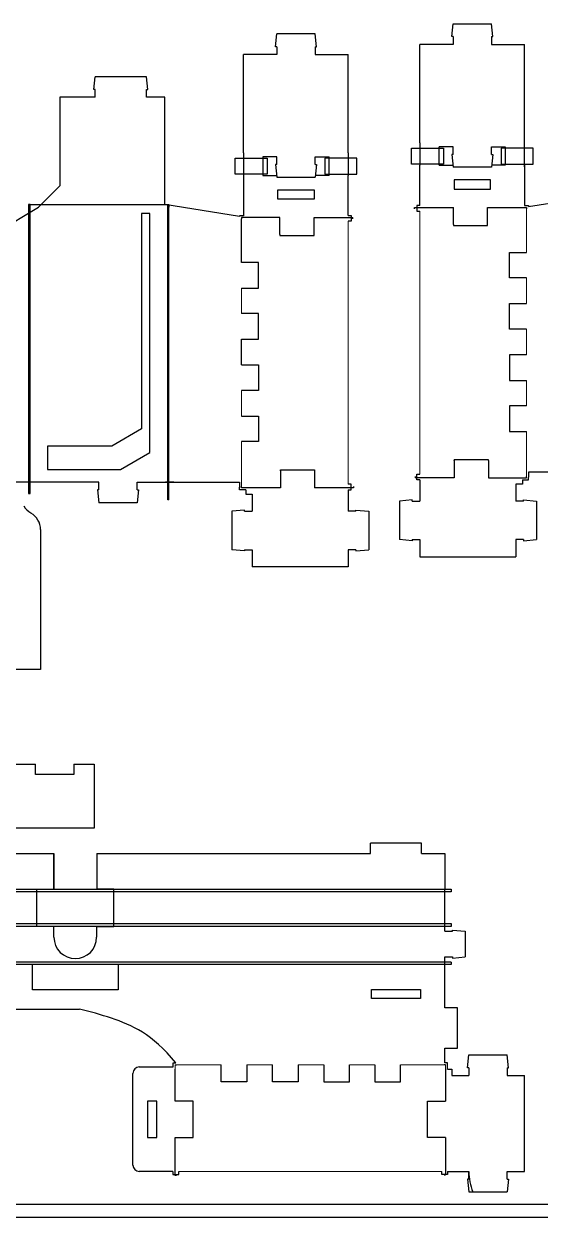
# Model space of a CAD drawing. Header units: inches. Extents: x 1422.9 to 1482.5, y 123.1 to 197.2.
# Drawn here: x 1455.45 to 1457.83, y 147.33 to 152.83 of the extents above; entities that cross this region are included whole.
import ezdxf

# ---------------------------------------------------------------- set-up
doc = ezdxf.new("R2010")
doc.units = ezdxf.units.IN
doc.header["$LTSCALE"] = 0.2
doc.header["$MEASUREMENT"] = 0
doc.layers.get('0').update_dxf_attribs({"color": 255})
for name, color, linetype in [('EXTENTS', 5, 'Continuous'), ('FLEXURES', 1, 'Continuous'), ('OUTLINES', 250, 'Continuous')]:
    doc.layers.add(name, color=color, linetype=linetype)

msp = doc.modelspace()

# ---------------------------------------------------------------- linework, layer by layer
msp.add_line((1455.7015, 148.3736), (1455.6877, 148.3736))
at = {"layer": 'EXTENTS', "color": 3}
for p, q in [((1456.0321, 151.9555), (1455.9927, 151.9555)), ((1455.9927, 151.9555), (1455.9927, 150.9614)), ((1456.0321, 150.8531), (1456.0321, 151.9555)), ((1455.9927, 150.9614), (1455.8563, 150.8827)), ((1455.8563, 150.8827), (1455.5596, 150.8827)), ((1455.5596, 150.8827), (1455.5596, 150.7744)), ((1455.8957, 150.7744), (1456.0321, 150.8531)), ((1455.5596, 150.7744), (1455.8957, 150.7744)), ((1464.5534, 147.3841), (1450.9159, 147.3841))]:
    msp.add_line(p, q, dxfattribs=at)
at = {"layer": 'EXTENTS'}
msp.add_line((1450.8568, 147.3251), (1464.6125, 147.3251), dxfattribs=at)
at = {"layer": 'FLEXURES'}
for p, q in [((1457.2378, 152.2575), (1457.3855, 152.2575)), ((1457.2378, 152.1837), (1457.2378, 152.2575)), ((1457.3855, 152.2575), (1457.3855, 152.1837)), ((1457.7988, 152.2575), (1457.6511, 152.2575)), ((1457.6511, 152.2575), (1457.6511, 152.1837)), ((1457.7988, 152.1837), (1457.7988, 152.2575)), ((1456.4247, 152.2111), (1456.5723, 152.2111)), ((1456.4247, 152.1373), (1456.4247, 152.2111)), ((1456.5723, 152.2111), (1456.5723, 152.1373)), ((1456.9856, 152.2111), (1456.838, 152.2111)), ((1456.838, 152.2111), (1456.838, 152.1373)), ((1456.9856, 152.1373), (1456.9856, 152.2111)), ((1457.3855, 152.1837), (1457.2378, 152.1837)), ((1457.6511, 152.1837), (1457.7988, 152.1837)), ((1456.5723, 152.1373), (1456.4247, 152.1373)), ((1456.838, 152.1373), (1456.9856, 152.1373)), ((1455.4789, 151.9968), (1455.472, 151.9968)), ((1455.472, 151.9968), (1455.472, 150.6637)), ((1455.472, 151.9968), (1456.1195, 151.9968)), ((1455.4789, 150.6637), (1455.4789, 151.9968)), ((1456.1145, 150.6341), (1456.1145, 151.9968)), ((1456.1195, 151.9968), (1456.1195, 151.985)), ((1457.2522, 151.9766), (1457.2522, 151.9829)), ((1457.2522, 151.9829), (1457.4319, 151.9829)), ((1457.5894, 151.9829), (1457.7691, 151.9829)), ((1457.7691, 151.9829), (1457.7691, 151.9766)), ((1456.4543, 151.9365), (1456.4543, 151.9302)), ((1456.631, 151.9365), (1456.4543, 151.9365)), ((1456.4543, 151.7298), (1456.4543, 151.9302)), ((1456.7885, 151.9365), (1456.9682, 151.9365)), ((1456.9682, 151.9302), (1456.9682, 151.9365)), ((1456.4543, 151.2574), (1456.4543, 151.3755)), ((1457.2552, 150.7428), (1457.2552, 150.7364)), ((1457.435, 150.7364), (1457.2552, 150.7364)), ((1457.5925, 150.7364), (1457.7691, 150.7364)), ((1457.7691, 150.7364), (1457.7691, 150.7428)), ((1456.4543, 150.69), (1456.4543, 150.6963)), ((1456.634, 150.69), (1456.4543, 150.69)), ((1456.9713, 150.69), (1456.7915, 150.69)), ((1456.9713, 150.6963), (1456.9713, 150.69)), ((1455.472, 150.6637), (1455.4789, 150.6637)), ((1456.1195, 150.6341), (1456.1145, 150.6341)), ((1451.4557, 148.8381), (1457.4208, 148.8381)), ((1457.4208, 148.8263), (1451.4557, 148.8263)), ((1457.4208, 148.8381), (1457.4208, 148.8263)), ((1451.4707, 148.6801), (1457.4208, 148.6801)), ((1457.4208, 148.6663), (1451.4707, 148.6663)), ((1457.4208, 148.6801), (1457.4208, 148.6663)), ((1457.4208, 148.5019), (1451.4726, 148.5019)), ((1457.4208, 148.4901), (1451.4726, 148.4901)), ((1457.4208, 148.5019), (1457.4208, 148.4901)), ((1456.1479, 148.0277), (1456.1543, 148.0277)), ((1456.1479, 147.8607), (1456.1479, 148.0082)), ((1457.3944, 148.0277), (1457.3881, 148.0277)), ((1457.3944, 148.0082), (1457.3944, 147.8607)), ((1456.1479, 147.5166), (1456.1479, 147.693)), ((1457.3944, 147.693), (1457.3944, 147.5208)), ((1456.1543, 147.5166), (1456.1479, 147.5166)), ((1457.3881, 147.5208), (1457.3944, 147.5208))]:
    msp.add_line(p, q, dxfattribs=at)
at = {"layer": 'FLEXURES', "lineweight": 0}
for p, q in [((1456.1, 151.9968), (1456.1195, 151.9968)), ((1456.1195, 151.9968), (1456.1195, 150.6341)), ((1457.7691, 151.7762), (1457.7691, 151.9766)), ((1457.7691, 151.54), (1457.7691, 151.6581)), ((1456.4543, 151.4936), (1456.4543, 151.6117)), ((1457.7691, 151.3038), (1457.7691, 151.4219)), ((1457.7691, 151.0676), (1457.7691, 151.1857)), ((1456.4543, 151.0211), (1456.4543, 151.1393)), ((1456.4543, 150.6963), (1456.4543, 150.903)), ((1457.7691, 150.7428), (1457.7691, 150.9494)), ((1456.1479, 148.0082), (1456.1479, 148.0277)), ((1456.1479, 148.0277), (1456.3609, 148.0277)), ((1456.4791, 148.0277), (1456.5972, 148.0277)), ((1456.7153, 148.0277), (1456.8334, 148.0277)), ((1456.9515, 148.0277), (1457.0696, 148.0277)), ((1457.1877, 148.0277), (1457.3944, 148.0277)), ((1457.3944, 148.0277), (1457.3944, 148.0082))]:
    msp.add_line(p, q, dxfattribs=at)
at = {"layer": 'OUTLINES'}
for p, q in [((1457.4238, 152.7713), (1457.4297, 152.8303)), ((1457.4297, 152.8303), (1457.6069, 152.8303)), ((1457.6128, 152.7713), (1457.6069, 152.8303)), ((1456.6107, 152.7249), (1456.6166, 152.7839)), ((1456.7937, 152.7839), (1456.6166, 152.7839)), ((1456.7996, 152.7249), (1456.7937, 152.7839)), ((1456.6166, 152.7249), (1456.6107, 152.7249)), ((1456.6166, 152.7249), (1456.6166, 152.6894)), ((1456.7937, 152.7249), (1456.7937, 152.6894)), ((1456.7937, 152.7249), (1456.7996, 152.7249)), ((1457.4297, 152.7359), (1457.2772, 152.7359)), ((1457.2772, 152.2811), (1457.2772, 152.7359)), ((1457.4297, 152.7713), (1457.4238, 152.7713)), ((1457.4297, 152.7713), (1457.4297, 152.7359)), ((1457.6069, 152.7713), (1457.6069, 152.7359)), ((1457.6069, 152.7713), (1457.6128, 152.7713)), ((1457.6069, 152.7359), (1457.7594, 152.7359)), ((1457.7594, 152.2811), (1457.7594, 152.7359)), ((1456.4641, 152.2347), (1456.4641, 152.6894)), ((1456.6166, 152.6894), (1456.4641, 152.6894)), ((1456.7937, 152.6894), (1456.9462, 152.6894)), ((1456.9462, 152.2347), (1456.9462, 152.6894)), ((1455.7737, 152.5268), (1455.7796, 152.5859)), ((1456.0158, 152.5859), (1455.7796, 152.5859)), ((1456.0218, 152.5268), (1456.0158, 152.5859)), ((1455.7796, 152.5268), (1455.7737, 152.5268)), ((1455.7796, 152.4914), (1455.7796, 152.5268)), ((1456.0158, 152.4914), (1456.0158, 152.5268)), ((1456.0158, 152.5268), (1456.0218, 152.5268)), ((1455.7796, 152.4914), (1455.6167, 152.4914)), ((1455.6167, 152.4914), (1455.6167, 152.0834)), ((1456.1, 152.4914), (1456.0158, 152.4914)), ((1456.1, 151.9968), (1456.1, 152.4914)), ((1457.2772, 152.2811), (1457.2772, 152.1778)), ((1457.7594, 152.1714), (1457.7594, 152.2833)), ((1456.4641, 152.2347), (1456.4641, 152.1314)), ((1456.9462, 152.2347), (1456.9462, 152.1314)), ((1457.4297, 152.2634), (1457.3658, 152.2634)), ((1457.3658, 152.1778), (1457.3658, 152.2634)), ((1457.4297, 152.228), (1457.4238, 152.228)), ((1457.4238, 152.228), (1457.4297, 152.1689)), ((1457.4297, 152.228), (1457.4297, 152.2634)), ((1457.6069, 152.2634), (1457.6708, 152.2634)), ((1457.6069, 152.228), (1457.6069, 152.2634)), ((1457.6069, 152.228), (1457.6128, 152.228)), ((1457.6128, 152.228), (1457.6069, 152.1689)), ((1457.6708, 152.2634), (1457.6708, 152.1778)), ((1456.1, 151.9968), (1456.1, 152.183)), ((1456.6166, 152.217), (1456.5526, 152.217)), ((1456.5526, 152.217), (1456.5526, 152.1314)), ((1456.6166, 152.1816), (1456.6107, 152.1816)), ((1456.6107, 152.1816), (1456.6166, 152.1225)), ((1456.6166, 152.1816), (1456.6166, 152.217)), ((1456.7937, 152.217), (1456.8577, 152.217)), ((1456.7937, 152.1816), (1456.7937, 152.217)), ((1456.7937, 152.1816), (1456.7996, 152.1816)), ((1456.7996, 152.1816), (1456.7937, 152.1225)), ((1456.8577, 152.1314), (1456.8577, 152.217)), ((1457.2772, 151.993), (1457.2772, 152.1778)), ((1457.3658, 152.1778), (1457.4288, 152.1778)), ((1457.6069, 152.1689), (1457.4297, 152.1689)), ((1457.6708, 152.1778), (1457.6078, 152.1778)), ((1457.7594, 152.1778), (1457.7594, 151.9918)), ((1456.4641, 152.1314), (1456.4641, 151.9454)), ((1456.5526, 152.1314), (1456.6157, 152.1314)), ((1456.6166, 152.1225), (1456.7937, 152.1225)), ((1456.8577, 152.1314), (1456.7946, 152.1314)), ((1456.9462, 151.9466), (1456.9462, 152.1314)), ((1455.6167, 152.0834), (1455.5183, 151.985)), ((1456.6213, 152.0215), (1456.6213, 152.0641)), ((1456.6213, 152.0641), (1456.789, 152.0641)), ((1456.789, 152.0641), (1456.789, 152.0215)), ((1457.4344, 152.1105), (1457.4344, 152.0679)), ((1457.6021, 152.1105), (1457.4344, 152.1105)), ((1457.4344, 152.0679), (1457.6021, 152.0679)), ((1457.6021, 152.0679), (1457.6021, 152.1105)), ((1456.789, 152.0215), (1456.6213, 152.0215)), ((1457.778, 151.9873), (1458.1234, 152.0432)), ((1455.0626, 151.7134), (1455.5183, 151.985)), ((1456.4455, 151.9409), (1456.1, 151.9968)), ((1456.9462, 151.9466), (1456.9602, 151.9466)), ((1456.9602, 151.9466), (1456.9602, 151.9201)), ((1457.2772, 151.993), (1457.2633, 151.993)), ((1457.2633, 151.993), (1457.2633, 151.9665)), ((1457.2633, 151.9665), (1457.2772, 151.9665)), ((1457.4319, 151.9042), (1457.4319, 151.9829)), ((1457.5894, 151.9042), (1457.5894, 151.9829)), ((1457.7594, 151.9918), (1457.778, 151.9918)), ((1457.778, 151.9918), (1457.778, 151.9873)), ((1456.4641, 151.9454), (1456.4455, 151.9454)), ((1456.4455, 151.9454), (1456.4455, 151.9409)), ((1456.631, 151.8578), (1456.631, 151.9365)), ((1456.7885, 151.8578), (1456.7885, 151.9365)), ((1456.9602, 151.9201), (1456.9462, 151.9201)), ((1457.4319, 151.9042), (1457.4319, 151.9002)), ((1457.4319, 151.9002), (1457.5894, 151.9002)), ((1457.5894, 151.9002), (1457.5894, 151.9042)), ((1456.631, 151.8578), (1456.631, 151.8538)), ((1456.631, 151.8538), (1456.7885, 151.8538)), ((1456.7885, 151.8538), (1456.7885, 151.8578)), ((1456.5331, 151.7298), (1456.4543, 151.7298)), ((1456.5331, 151.6117), (1456.5331, 151.7298)), ((1457.6904, 151.6581), (1457.6904, 151.7762)), ((1457.6904, 151.7762), (1457.7691, 151.7762)), ((1457.7691, 151.6581), (1457.6904, 151.6581)), ((1456.4543, 151.6117), (1456.5331, 151.6117)), ((1457.6904, 151.4219), (1457.6904, 151.54)), ((1457.6904, 151.54), (1457.7691, 151.54)), ((1456.5331, 151.4936), (1456.4543, 151.4936)), ((1456.5331, 151.3755), (1456.5331, 151.4936)), ((1457.7691, 151.4219), (1457.6904, 151.4219)), ((1456.4543, 151.3755), (1456.5331, 151.3755)), ((1457.7691, 151.3038), (1457.6904, 151.3038)), ((1457.6904, 151.3038), (1457.6904, 151.1857)), ((1456.4543, 151.2574), (1456.5331, 151.2574)), ((1456.5331, 151.2574), (1456.5331, 151.1393)), ((1457.6904, 151.1857), (1457.7691, 151.1857)), ((1456.5331, 151.1393), (1456.4543, 151.1393)), ((1457.7691, 151.0676), (1457.6904, 151.0676)), ((1457.6904, 151.0676), (1457.6904, 150.9494)), ((1456.4543, 151.0211), (1456.5331, 151.0211)), ((1456.5331, 151.0211), (1456.5331, 150.903)), ((1456.5331, 150.903), (1456.4543, 150.903)), ((1457.6904, 150.9494), (1457.7691, 150.9494)), ((1457.435, 150.8152), (1457.435, 150.8191)), ((1457.5925, 150.8191), (1457.435, 150.8191)), ((1457.435, 150.8152), (1457.435, 150.7364)), ((1457.5925, 150.8152), (1457.5925, 150.8191)), ((1457.5925, 150.8152), (1457.5925, 150.7364)), ((1456.634, 150.7688), (1456.634, 150.7727)), ((1456.634, 150.7727), (1456.7915, 150.7727)), ((1456.634, 150.7688), (1456.634, 150.69)), ((1456.7915, 150.7727), (1456.7915, 150.7688)), ((1456.7915, 150.7688), (1456.7915, 150.69)), ((1457.2633, 150.7263), (1457.2633, 150.7529)), ((1457.2633, 150.7529), (1457.2772, 150.7529)), ((1458.0821, 150.7617), (1457.778, 150.7617)), ((1457.778, 150.7617), (1457.778, 150.7396)), ((1457.778, 150.7263), (1457.778, 150.7396)), ((1455.7959, 150.7153), (1455.3756, 150.7153)), ((1455.7959, 150.6799), (1455.79, 150.6799)), ((1455.79, 150.6799), (1455.7959, 150.6208)), ((1455.7959, 150.6799), (1455.7959, 150.7153)), ((1455.973, 150.7153), (1456.103, 150.7153)), ((1455.973, 150.6799), (1455.973, 150.7153)), ((1455.973, 150.6799), (1455.9789, 150.6799)), ((1455.9789, 150.6799), (1455.973, 150.6208)), ((1456.1413, 150.7153), (1456.103, 150.7153)), ((1456.103, 150.7153), (1456.1413, 150.7153)), ((1456.1413, 150.7153), (1456.4455, 150.7153)), ((1456.4455, 150.7153), (1456.4455, 150.6932)), ((1456.4455, 150.6812), (1456.4455, 150.6932)), ((1456.4738, 150.6812), (1456.4455, 150.6812)), ((1456.4738, 150.6812), (1456.4738, 150.6602)), ((1456.9602, 150.7065), (1456.9462, 150.7065)), ((1456.9462, 150.6799), (1456.9602, 150.6799)), ((1456.9462, 150.6799), (1456.9462, 150.5815)), ((1456.9602, 150.6799), (1456.9602, 150.7065)), ((1457.2772, 150.7263), (1457.2633, 150.7263)), ((1457.2772, 150.7263), (1457.2772, 150.6279)), ((1457.7496, 150.7066), (1457.72, 150.7066)), ((1457.72, 150.7066), (1457.72, 150.6279)), ((1457.7496, 150.7263), (1457.778, 150.7263)), ((1457.7496, 150.7263), (1457.7496, 150.7066)), ((1456.4738, 150.6602), (1456.5034, 150.6602)), ((1456.5034, 150.6602), (1456.5034, 150.5815)), ((1457.2418, 150.6338), (1457.1827, 150.6279)), ((1457.1827, 150.6279), (1457.1827, 150.4507)), ((1457.2418, 150.6279), (1457.2418, 150.6338)), ((1457.2418, 150.6279), (1457.2772, 150.6279)), ((1457.7554, 150.6279), (1457.72, 150.6279)), ((1457.7554, 150.6279), (1457.7554, 150.6338)), ((1457.7554, 150.6338), (1457.8145, 150.6279)), ((1457.8145, 150.6279), (1457.8145, 150.4507)), ((1455.973, 150.6208), (1455.7959, 150.6208)), ((1456.468, 150.5874), (1456.4089, 150.5815)), ((1456.4089, 150.5815), (1456.4089, 150.4043)), ((1456.468, 150.5815), (1456.468, 150.5874)), ((1456.468, 150.5815), (1456.5034, 150.5815)), ((1456.9817, 150.5815), (1456.9462, 150.5815)), ((1456.9817, 150.5815), (1456.9817, 150.5874)), ((1456.9817, 150.5874), (1457.0407, 150.5815)), ((1457.0407, 150.5815), (1457.0407, 150.4043)), ((1455.5272, 150.4969), (1455.5272, 150.2818)), ((1457.2418, 150.4448), (1457.1827, 150.4507)), ((1457.2418, 150.4507), (1457.2418, 150.4448)), ((1457.2418, 150.4507), (1457.2772, 150.4507)), ((1457.2772, 150.4507), (1457.2772, 150.372)), ((1457.72, 150.4507), (1457.72, 150.372)), ((1457.7554, 150.4507), (1457.72, 150.4507)), ((1457.7554, 150.4507), (1457.7554, 150.4448)), ((1457.7554, 150.4448), (1457.8145, 150.4507)), ((1456.468, 150.3984), (1456.4089, 150.4043)), ((1456.468, 150.4043), (1456.5034, 150.4043)), ((1456.468, 150.4043), (1456.468, 150.3984)), ((1456.5034, 150.4043), (1456.5034, 150.3256)), ((1456.9462, 150.4043), (1456.9462, 150.3256)), ((1456.9817, 150.4043), (1456.9462, 150.4043)), ((1456.9817, 150.4043), (1456.9817, 150.3984)), ((1456.9817, 150.3984), (1457.0407, 150.4043)), ((1457.2772, 150.372), (1457.72, 150.372)), ((1456.9462, 150.3256), (1456.5034, 150.3256)), ((1455.5272, 150.2818), (1455.5272, 149.8516)), ((1455.5272, 149.8516), (1455.2939, 149.8516)), ((1455.2693, 149.4146), (1455.504, 149.4146)), ((1455.504, 149.3674), (1455.504, 149.4146)), ((1455.6812, 149.4146), (1455.7742, 149.4146)), ((1455.6812, 149.4146), (1455.6812, 149.3674)), ((1455.7742, 149.4146), (1455.7742, 149.3556)), ((1455.6812, 149.3674), (1455.504, 149.3674)), ((1455.7742, 149.3556), (1455.7742, 149.1194)), ((1455.7742, 149.1194), (1454.0045, 149.1194)), ((1457.0487, 149.0024), (1457.0487, 149.0497)), ((1457.285, 149.0497), (1457.0487, 149.0497)), ((1457.285, 149.0024), (1457.285, 149.0497)), ((1455.2339, 149.0024), (1455.5893, 149.0024)), ((1455.5893, 148.8381), (1455.5893, 149.0024)), ((1455.5893, 149.0024), (1455.5893, 148.8381)), ((1455.7862, 149.0024), (1455.7862, 148.8381)), ((1455.7862, 149.0024), (1457.0487, 149.0024)), ((1457.285, 149.0024), (1457.3913, 149.0024)), ((1457.3913, 149.0024), (1457.3913, 148.8381)), ((1455.5106, 148.6663), (1455.5106, 148.8381)), ((1455.5106, 148.8381), (1455.5893, 148.8381)), ((1455.8649, 148.8381), (1455.7862, 148.8381)), ((1455.8649, 148.6663), (1455.8649, 148.8381)), ((1457.3913, 148.8322), (1457.3913, 148.8381)), ((1457.3913, 148.6732), (1457.3913, 148.8322)), ((1455.5893, 148.6663), (1455.5106, 148.6663)), ((1455.5893, 148.6161), (1455.5893, 148.6663)), ((1455.7862, 148.6161), (1455.7862, 148.6663)), ((1455.7862, 148.6663), (1455.8649, 148.6663)), ((1457.3913, 148.6437), (1457.3913, 148.6732)), ((1457.3913, 148.6437), (1457.4267, 148.6437)), ((1457.4267, 148.6437), (1457.4267, 148.6496)), ((1457.4267, 148.6496), (1457.4857, 148.6437)), ((1457.4857, 148.6437), (1457.4857, 148.5256)), ((1455.4909, 148.3736), (1455.4909, 148.4917)), ((1455.4909, 148.4917), (1455.8846, 148.4917)), ((1455.8846, 148.4917), (1455.8846, 148.3736)), ((1457.3913, 148.496), (1457.3913, 148.5256)), ((1457.3913, 148.5256), (1457.4267, 148.5256)), ((1457.3913, 148.2908), (1457.3913, 148.496)), ((1457.4267, 148.5256), (1457.4267, 148.5196)), ((1457.4267, 148.5196), (1457.4857, 148.5256)), ((1455.8846, 148.3736), (1455.4909, 148.3736)), ((1457.0536, 148.333), (1457.0536, 148.3756)), ((1457.0536, 148.3756), (1457.2801, 148.3756)), ((1457.2801, 148.3756), (1457.2801, 148.333)), ((1457.2801, 148.333), (1457.0536, 148.333)), ((1455.3854, 148.2843), (1455.7063, 148.2843)), ((1457.4503, 148.2908), (1457.3913, 148.2908)), ((1457.4503, 148.1048), (1457.4503, 148.2908)), ((1457.3913, 148.1048), (1457.4503, 148.1048)), ((1457.3913, 148.0366), (1457.3913, 148.1048)), ((1457.4971, 148.014), (1457.503, 148.0731)), ((1457.503, 148.0731), (1457.6801, 148.0731)), ((1457.686, 148.014), (1457.6801, 148.0731)), ((1455.9531, 147.5653), (1455.9531, 147.9884)), ((1455.9826, 148.018), (1456.1391, 148.018)), ((1456.1391, 148.018), (1456.1391, 148.0366)), ((1456.1391, 148.0366), (1456.1511, 148.0366)), ((1456.3609, 147.949), (1456.3609, 148.0277)), ((1456.4791, 148.0277), (1456.4791, 147.949)), ((1456.5972, 147.949), (1456.5972, 148.0277)), ((1456.7153, 148.0277), (1456.7153, 147.949)), ((1456.8334, 148.0277), (1456.8334, 147.949)), ((1456.9515, 147.949), (1456.9515, 148.0277)), ((1457.0696, 148.0277), (1457.0696, 147.949)), ((1457.1877, 147.949), (1457.1877, 148.0277)), ((1457.4045, 148.0366), (1457.3913, 148.0366)), ((1457.4045, 148.0082), (1457.4045, 148.0366)), ((1457.4045, 148.0082), (1457.4242, 148.0082)), ((1457.4242, 148.0082), (1457.4242, 147.9786)), ((1457.503, 148.014), (1457.4971, 148.014)), ((1457.503, 148.014), (1457.503, 147.9786)), ((1457.6801, 148.014), (1457.6801, 147.9786)), ((1457.6801, 148.014), (1457.686, 148.014)), ((1456.4791, 147.949), (1456.3609, 147.949)), ((1456.7153, 147.949), (1456.5972, 147.949)), ((1456.8334, 147.949), (1456.9515, 147.949)), ((1457.0696, 147.949), (1457.1877, 147.949)), ((1457.4242, 147.9786), (1457.503, 147.9786)), ((1457.6801, 147.9786), (1457.7589, 147.9786)), ((1457.7589, 147.5358), (1457.7589, 147.9786)), ((1456.0629, 147.8607), (1456.0204, 147.8607)), ((1456.0204, 147.8607), (1456.0204, 147.693)), ((1456.0629, 147.693), (1456.0629, 147.8607)), ((1456.2267, 147.8607), (1456.1479, 147.8607)), ((1456.2306, 147.8607), (1456.2267, 147.8607)), ((1456.2306, 147.693), (1456.2306, 147.8607)), ((1457.3117, 147.693), (1457.3117, 147.8607)), ((1457.3117, 147.8607), (1457.3157, 147.8607)), ((1457.3157, 147.8607), (1457.3944, 147.8607)), ((1456.0204, 147.693), (1456.0629, 147.693)), ((1456.1479, 147.693), (1456.2267, 147.693)), ((1456.2267, 147.693), (1456.2306, 147.693)), ((1457.3157, 147.693), (1457.3117, 147.693)), ((1457.3944, 147.693), (1457.3157, 147.693)), ((1456.1378, 147.5358), (1455.9826, 147.5358)), ((1456.1378, 147.5358), (1456.1378, 147.5218)), ((1456.1378, 147.5218), (1456.1644, 147.5218)), ((1456.1644, 147.5218), (1456.1644, 147.5358)), ((1457.378, 147.5218), (1457.378, 147.5358)), ((1457.4045, 147.5218), (1457.378, 147.5218)), ((1457.4045, 147.5358), (1457.4045, 147.5218)), ((1457.4045, 147.5358), (1457.503, 147.5358)), ((1457.503, 147.5003), (1457.4971, 147.5003)), ((1457.4971, 147.5003), (1457.503, 147.4413)), ((1457.503, 147.5003), (1457.503, 147.5358)), ((1457.6801, 147.5358), (1457.7589, 147.5358)), ((1457.6801, 147.5003), (1457.6801, 147.5358)), ((1457.6801, 147.5003), (1457.686, 147.5003)), ((1457.686, 147.5003), (1457.6801, 147.4413)), ((1457.503, 147.4413), (1457.6801, 147.4413))]:
    msp.add_line(p, q, dxfattribs=at)
at = {"layer": 'OUTLINES', "lineweight": 0}
for p, q in [((1457.2772, 150.7529), (1457.2772, 151.9665)), ((1456.9462, 150.7065), (1456.9462, 151.9201)), ((1456.1644, 147.5358), (1457.378, 147.5358))]:
    msp.add_line(p, q, dxfattribs=at)
at = {"layer": 'OUTLINES'}
for centre, radius, start, end in [((1455.5272, 150.6504), 0.0886, 210, 240), ((1455.4386, 150.4969), 0.0886, 0, 60), ((1455.6877, 148.6161), 0.0984, 180, 0), ((1455.9826, 147.9884), 0.0295, 90, 180), ((1455.9826, 147.5653), 0.0295, 180, 270), ((1457.7589, 147.5358), 0.2559, 180, 201.6682)]:
    msp.add_arc(centre, radius, start, end, dxfattribs=at)
msp.add_open_spline([(1456.1511, 148.0366), (1456.0413, 148.1712), (1455.9018, 148.2314), (1455.7562, 148.273), (1455.7063, 148.2843)], degree=3, knots=[0.066785, 0.066785, 0.066785, 0.066785, 5.273191, 7.943648, 7.943648, 7.943648, 7.943648], dxfattribs=at)

doc.saveas('drawing.dxf')
